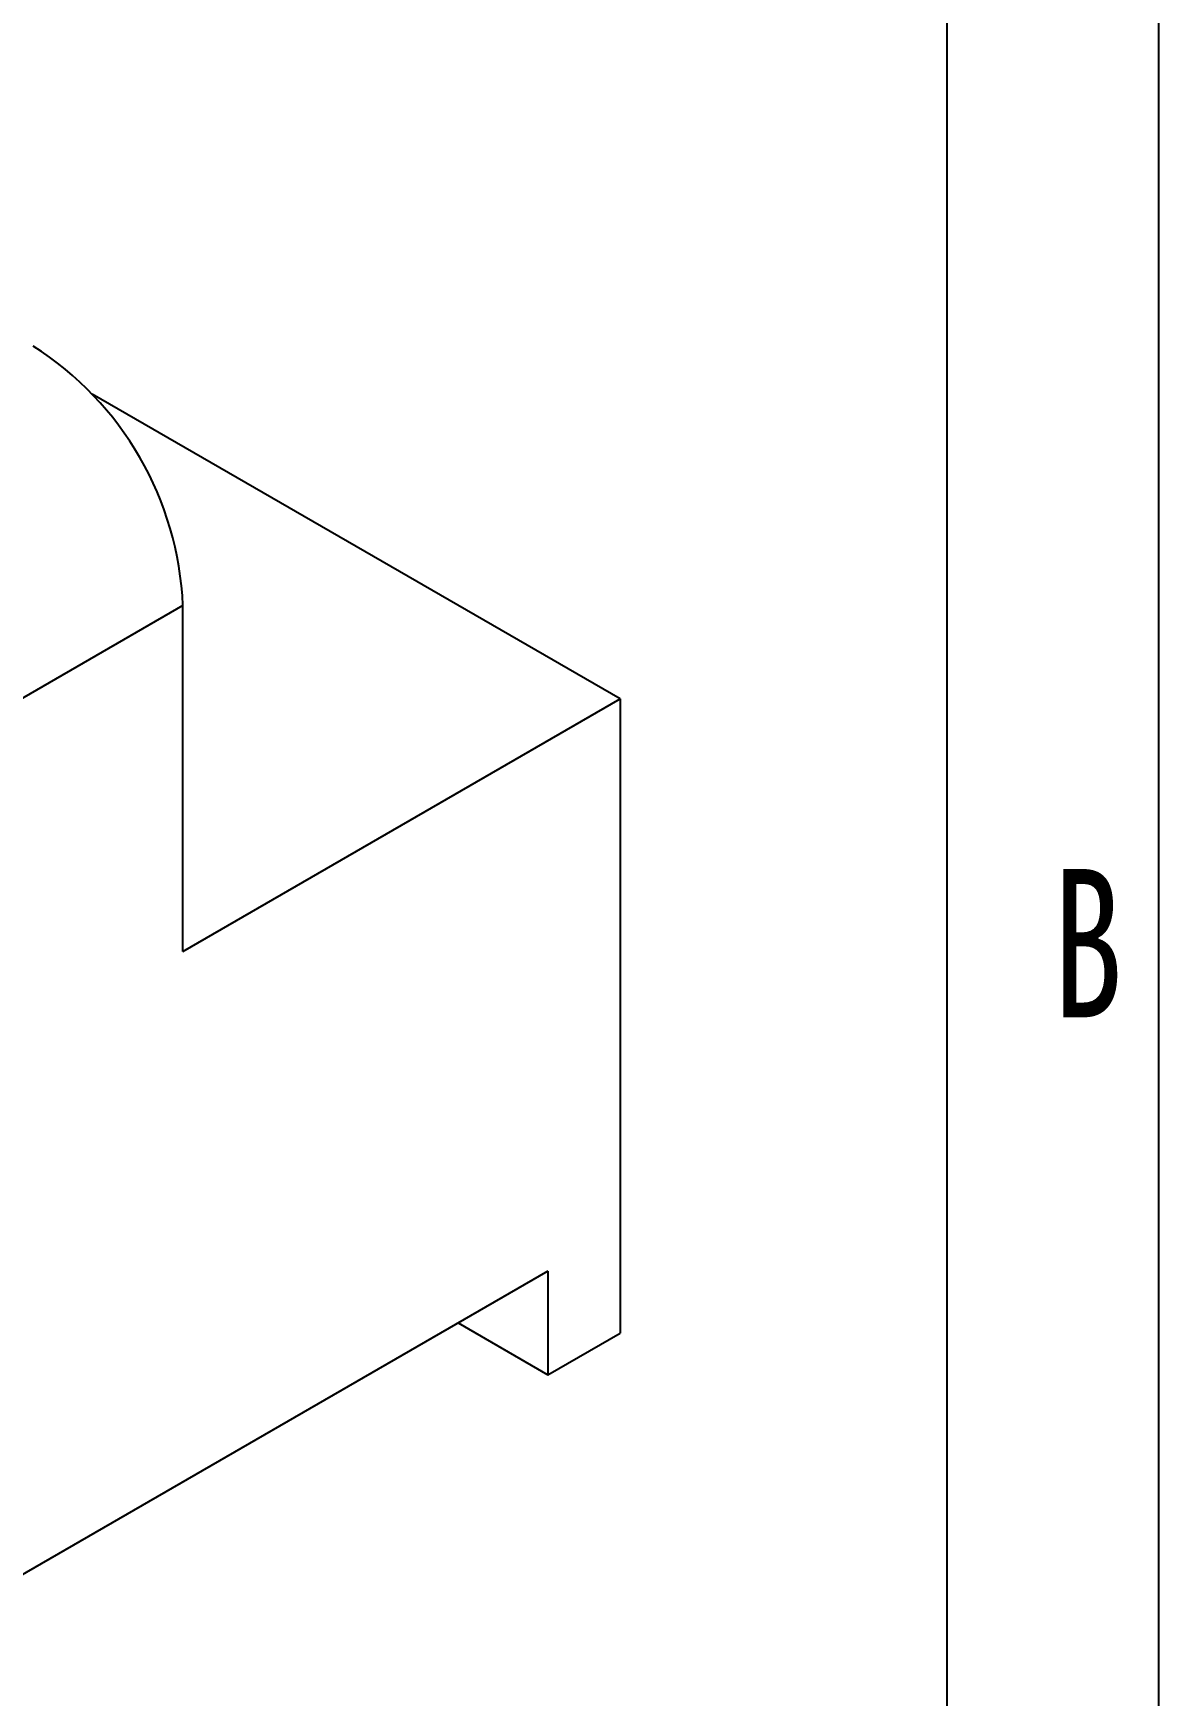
# Model space of a CAD drawing. Header units: millimetres. Extents: x 0 to 210, y 0 to 297.
# Drawn here: x 183.42 to 210, y 206.02 to 245.27 of the extents above; entities that cross this region are included whole.
import ezdxf

# ---------------------------------------------------------------- set-up
doc = ezdxf.new("R2010")
doc.units = ezdxf.units.MM
doc.layers.add('图框', color=7, linetype='Continuous')
doc.styles.add('SLDTEXTSTYLE5', font='TXT', dxfattribs={"width": 0.7})

msp = doc.modelspace()

# ---------------------------------------------------------------- linework, layer by layer
at = {"color": 7, "linetype": 'Continuous', "lineweight": 25}
for p, q in [((197.2766115, 229.5577176), (184.8068911, 236.756334)), ((186.9528525, 231.7633465), (178.5382818, 226.9057183)), ((186.9528525, 223.5979384), (186.9528525, 231.7633465)), ((186.9528525, 223.5979384), (197.2766115, 229.5577176)), ((197.2766115, 229.5577176), (197.2766115, 214.5823591)), ((195.5724841, 216.0482098), (178.5382818, 206.2145741)), ((195.5724841, 216.0482098), (195.5724841, 213.5985874)), ((193.450819, 214.8233986), (195.5724841, 213.5985874)), ((195.5724841, 213.5985874), (197.2766115, 214.5823591))]:
    msp.add_line(p, q, dxfattribs=at)
msp.add_arc((179.3149523, 231.4360857), 7.6449081, 2.45344967, 57.54655048, dxfattribs=at)
at = {"layer": '图框'}
msp.add_line((210, 0), (210, 297), dxfattribs=at)
at = {"layer": '图框', "lineweight": 25}
msp.add_line((205, 4.9729393), (205, 292), dxfattribs=at)

# ---------------------------------------------------------------- texts
at = {"layer": '图框', "insert": (208.3203125, 225.5409201), "char_height": 3.5, "attachment_point": 2, "style": 'SLDTEXTSTYLE5'}
msp.add_mtext('B', dxfattribs=at)

doc.saveas('drawing.dxf')
